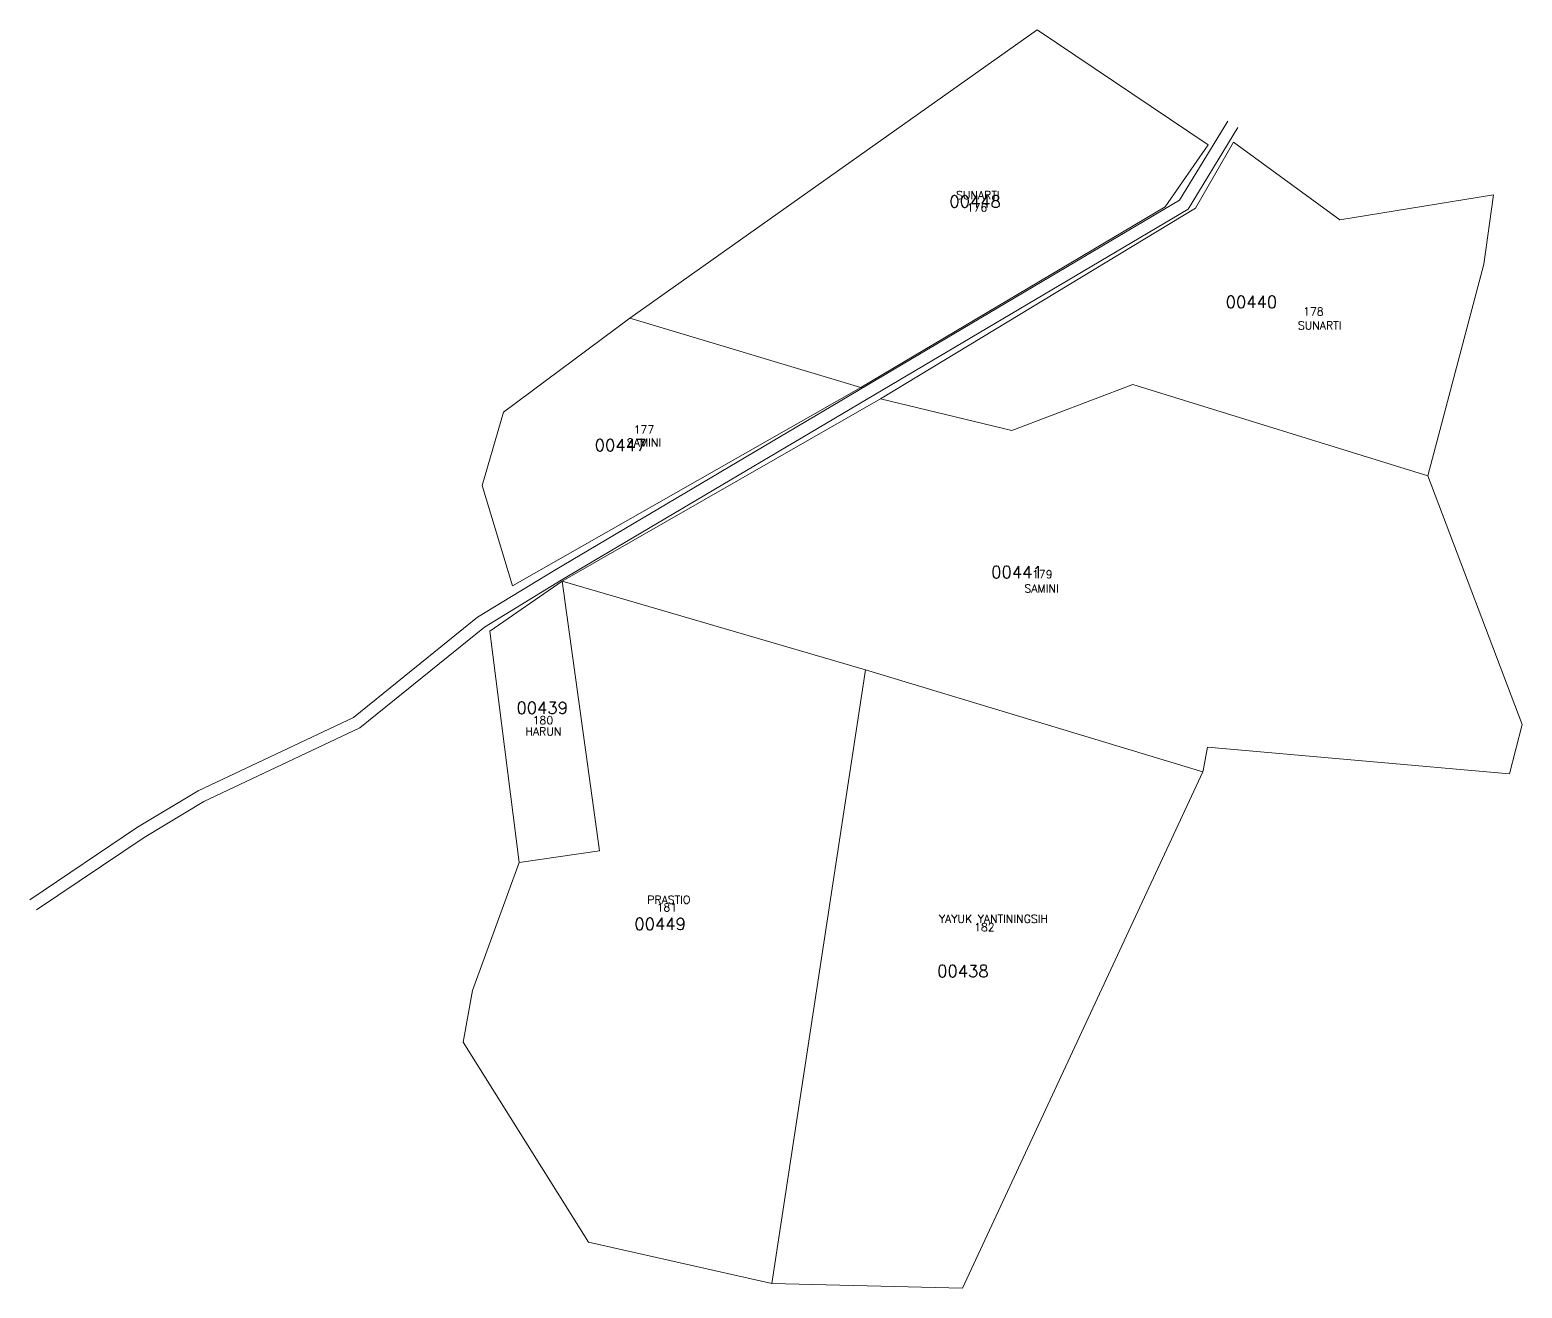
# Model space of a CAD drawing. Header units: inches. Extents: x 127149 to 132166, y 1065498 to 1071385.
# Drawn here: x 127559.6 to 127932.5, y 1069469.6 to 1069784.1 of the extents above; entities that cross this region are included whole.
import ezdxf
from ezdxf.enums import TextEntityAlignment as Align

# ---------------------------------------------------------------- set-up
doc = ezdxf.new("R2010")
doc.units = ezdxf.units.IN
doc.header["$MEASUREMENT"] = 0
for name, color, linetype in [('020100', 7, 'Continuous'), ('040100', 20, 'Continuous'), ('080201', 7, 'Continuous')]:
    doc.layers.add(name, color=color, linetype=linetype)
doc.styles.add('romans', font='romans.shx')

msp = doc.modelspace()

# ---------------------------------------------------------------- linework, layer by layer
at = {"layer": '020100', "lineweight": 0}
for points in [[(127767.28, 1069694.74), (127843.34, 1069739.92), (127854.05, 1069755.37), (127811.36, 1069784.15), (127709.53, 1069712.05), (127767.28, 1069694.74)], [(127908.91, 1069672.64), (127922.94, 1069725.56), (127925.38, 1069742.87), (127886.93, 1069736.66), (127860.42, 1069756.06), (127850.9, 1069739.54), (127772.17, 1069691.93), (127804.96, 1069683.94), (127835.21, 1069695.46), (127908.91, 1069672.64)], [(127767.28, 1069694.74), (127709.53, 1069712.05), (127677.95, 1069688.57), (127672.63, 1069670.21), (127680.23, 1069645.12), (127767.28, 1069694.74)], [(127768.46, 1069624.14), (127852.72, 1069598.68), (127852.86, 1069599.41), (127853.91, 1069604.77), (127929.36, 1069598.11), (127932.51, 1069610.47), (127908.91, 1069672.64), (127835.21, 1069695.46), (127804.96, 1069683.94), (127772.17, 1069691.93), (127692.66, 1069646.35), (127768.46, 1069624.14)], [(127692.66, 1069646.35), (127701.97, 1069578.9), (127681.89, 1069575.95), (127670.2, 1069543.98), (127667.89, 1069531.02), (127699.23, 1069481.07), (127745, 1069470.73), (127768.46, 1069624.14), (127692.66, 1069646.35)], [(127692.66, 1069646.35), (127674.59, 1069633.85), (127681.89, 1069575.95), (127701.97, 1069578.9), (127692.66, 1069646.35)], [(127768.46, 1069624.14), (127745, 1069470.73), (127792.63, 1069469.55), (127852.72, 1069598.68), (127768.46, 1069624.14)]]:
    msp.add_lwpolyline(points, dxfattribs=at)
at = {"layer": '040100', "lineweight": 0}
for points in [[(127559.63, 1069566.6), (127586.53, 1069584.79), (127601.66, 1069593.89), (127640.46, 1069612.19), (127671.51, 1069637.28), (127690.81, 1069649.09), (127846.92, 1069741.54), (127858.94, 1069761.28)], [(127561.31, 1069564.11), (127588.15, 1069582.26), (127603.08, 1069591.24), (127642.07, 1069609.63), (127673.24, 1069634.83), (127692.36, 1069646.52), (127849.09, 1069739.34), (127861.5, 1069759.72)]]:
    msp.add_lwpolyline(points, dxfattribs=at)

# ---------------------------------------------------------------- texts
at = {"lineweight": 0, "style": 'romans'}
for s, p in [('SUNARTI', (127796.49, 1069741.84)), ('176', (127796.3, 1069738.72)), ('178', (127880.35, 1069712.74)), ('SUNARTI', (127881.91, 1069709.25)), ('177', (127713.06, 1069683.2)), ('SAMINI', (127713.08, 1069679.94)), ('179', (127812.59, 1069647.03)), ('SAMINI', (127812.43, 1069643.48)), ('HARUN', (127687.96, 1069607.74)), ('180', (127687.82, 1069610.55)), ('PRASTIO', (127719.28, 1069565.68)), ('181', (127718.81, 1069563.76)), ('YAYUK YANTININGSIH', (127800.41, 1069560.89)), ('182', (127798.14, 1069558.79))]:
    msp.add_text(s, height=2, dxfattribs=at).set_placement(p, align=Align.CENTER)
at = {"layer": '080201', "lineweight": 0, "style": 'romans'}
for s, p in [('00448', (127795.81, 1069739.73)), ('00440', (127864.86, 1069714.61)), ('00447', (127707.21, 1069678.8)), ('00441', (127806.28, 1069647.09)), ('00439', (127687.65, 1069613.15)), ('00449', (127717.12, 1069559.1)), ('00438', (127792.77, 1069547.33))]:
    msp.add_text(s, height=3, dxfattribs=at).set_placement(p, align=Align.CENTER)

doc.saveas('drawing.dxf')
